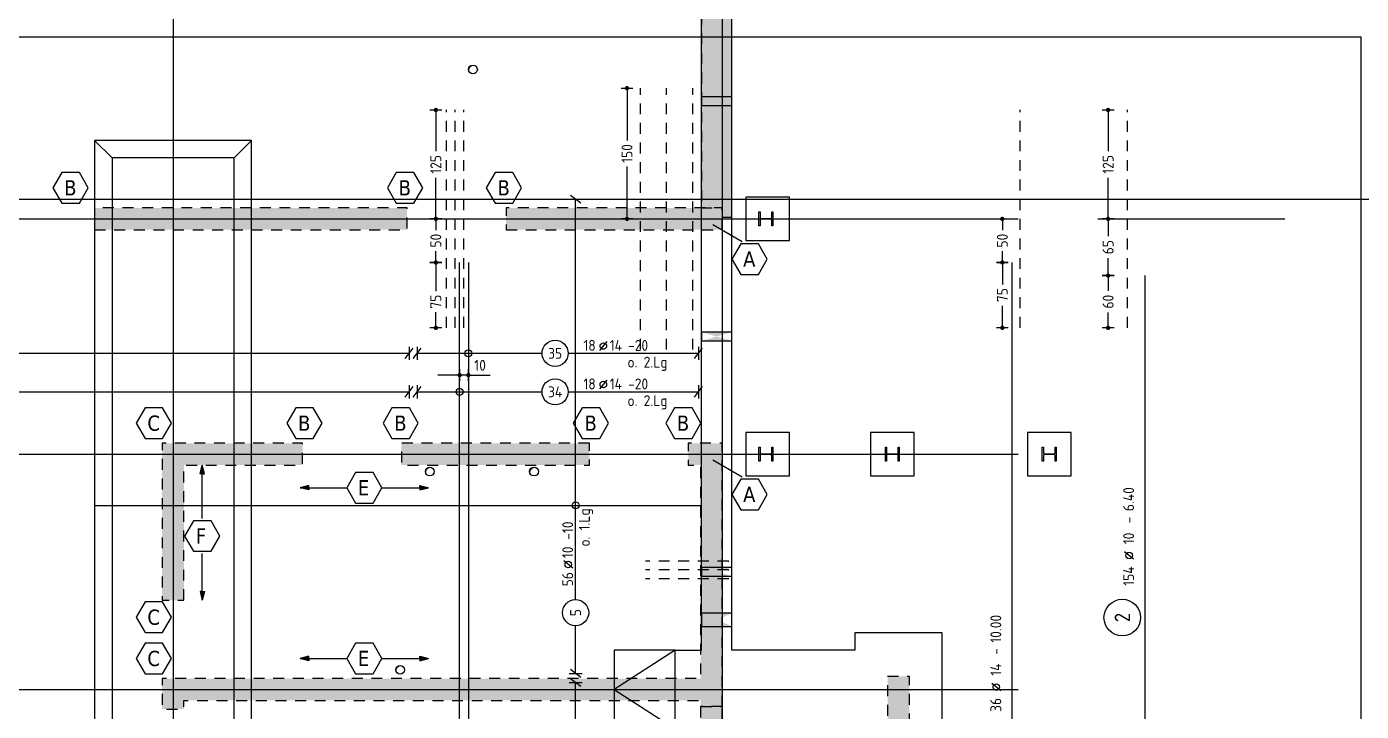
# Model space of a CAD drawing. Extents: x -7 to 291, y 0 to 252.
# Drawn here: x 141.71 to 157.02, y 204.39 to 212.24 of the extents above; entities that cross this region are included whole.
import ezdxf
from ezdxf.enums import TextEntityAlignment as Align

# ---------------------------------------------------------------- set-up
doc = ezdxf.new("R2010")
doc.units = 0
doc.header["$LTSCALE"] = 0.5
doc.header["$MEASUREMENT"] = 0
doc.header["$PDMODE"] = 2
doc.linetypes.add('AUSGEZOGEN', pattern=[1000.01, 1000, 0.01])
doc.linetypes.add('HIDDEN', pattern=[0.375, 0.25, -0.125])
doc.layers.get('0').update_dxf_attribs({"linetype": 'CONTINUOUS'})
doc.layers.get('Defpoints').update_dxf_attribs({"linetype": 'CONTINUOUS'})
for name, color, linetype in [('0_H05', 11, 'CONTINUOUS'), ('0_H10', 13, 'CONTINUOUS'), ('ACHSEN', 7, 'CONTINUOUS'), ('BET-ANS', 7, 'CONTINUOUS'), ('BETON-EG', 7, 'CONTINUOUS'), ('Brüstung', 7, 'CONTINUOUS'), ('DD', 7, 'CONTINUOUS'), ('HILFE', 7, 'CONTINUOUS'), ('MASSE', 7, 'CONTINUOUS'), ('RND', 7, 'CONTINUOUS'), ('SCHATTEN', 253, 'CONTINUOUS'), ('TEXT', 7, 'CONTINUOUS'), ('WD', 7, 'CONTINUOUS')]:
    doc.layers.add(name, color=color, linetype=linetype)
doc.layers.add('ANSICHTSFENSTER', color=7, linetype='CONTINUOUS', plot=False)
doc.styles.add('HELV', font='tahoma.ttf')
doc.styles.add('TXT', font='isocp.shx')
doc.dimstyles.new('DOT_I', dxfattribs={"dimscale": 0.5, "dimtxt": 0.25, "dimasz": 0.25, "dimexe": 0.1, "dimexo": 0.3, "dimgap": 0.1, "dimtad": 1, "dimdec": 3, "dimzin": 3, "dimtxsty": 'TXT', "dimblk": 'DOT', "dimblk1": 'DOT', "dimblk2": 'DOT', "dimsah": 1, "dimcen": 0.1, "dimse1": 1, "dimse2": 1, "dimazin": 0, "dimtfac": 1, "dimtdec": 4, "dimtix": 1, "dimtmove": 2, "dimatfit": 3, "dimldrblk": 'DOT', "dimfxl": 0.7, "dimfxlon": 1, "dimtvp": 1, "dimtolj": 1, "dimtzin": 0, "dimarcsym": 0})

# ---------------------------------------------------------------- blocks, each defined once
blk = doc.blocks.new('DD01')
at = {"color": 0, "linetype": 'ByBlock'}
for centre in [(23.24, -22.585), (22.745, -27.2), (23.94, -27.2), (22.405, -29.475)]:
    blk.add_circle(centre, 0.05, dxfattribs=at)
at = {"layer": 'SCHATTEN', "color": 15, "linetype": 'AUSGEZOGEN'}
for points in [[(23.275, -22.55, 0, 0, 0), (23.275, -22.55, 0, 0.00163, 0), (23.27, -22.546, 0.00163, 0.00324, 0), (23.264, -22.543, 0.00324, 0.00478, 0), (23.258, -22.541, 0.00478, 0.00625, 0), (23.252, -22.54, 0.00625, 0.00761, 0), (23.246, -22.539, 0.00761, 0.00884, 0), (23.24, -22.539, 0.00884, 0.00992, 0), (23.234, -22.54, 0.00992, 0.0108, 0), (23.228, -22.542, 0.0108, 0.0115, 0), (23.223, -22.544, 0.0115, 0.0121, 0), (23.218, -22.547, 0.0121, 0.0124, 0), (23.213, -22.55, 0.0124, 0.0125, 0), (23.209, -22.554, 0.0125, 0.0124, 0), (23.205, -22.558, 0.0124, 0.0121, 0), (23.202, -22.563, 0.0121, 0.0115, 0), (23.199, -22.568, 0.0115, 0.0108, 0), (23.197, -22.573, 0.0108, 0.00992, 0), (23.195, -22.579, 0.00992, 0.00884, 0), (23.194, -22.585, 0.00884, 0.00761, 0), (23.194, -22.591, 0.00761, 0.00625, 0), (23.195, -22.597, 0.00625, 0.00478, 0), (23.196, -22.603, 0.00478, 0.00324, 0), (23.198, -22.609, 0.00324, 0.00163, 0), (23.201, -22.615, 0.00163, 0, 0)], [(22.78, -27.165, 0, 0, 0), (22.78, -27.165, 0, 0.00163, 0), (22.775, -27.161, 0.00163, 0.00324, 0), (22.769, -27.158, 0.00324, 0.00478, 0), (22.763, -27.156, 0.00478, 0.00625, 0), (22.757, -27.155, 0.00625, 0.00761, 0), (22.751, -27.154, 0.00761, 0.00884, 0), (22.745, -27.154, 0.00884, 0.00992, 0), (22.739, -27.155, 0.00992, 0.0108, 0), (22.733, -27.157, 0.0108, 0.0115, 0), (22.728, -27.159, 0.0115, 0.0121, 0), (22.723, -27.162, 0.0121, 0.0124, 0), (22.718, -27.165, 0.0124, 0.0125, 0), (22.714, -27.169, 0.0125, 0.0124, 0), (22.71, -27.173, 0.0124, 0.0121, 0), (22.707, -27.178, 0.0121, 0.0115, 0), (22.704, -27.183, 0.0115, 0.0108, 0), (22.702, -27.188, 0.0108, 0.00992, 0), (22.7, -27.194, 0.00992, 0.00884, 0), (22.699, -27.2, 0.00884, 0.00761, 0), (22.699, -27.206, 0.00761, 0.00625, 0), (22.7, -27.212, 0.00625, 0.00478, 0), (22.701, -27.218, 0.00478, 0.00324, 0), (22.703, -27.224, 0.00324, 0.00163, 0), (22.706, -27.23, 0.00163, 0, 0)], [(23.975, -27.165, 0, 0, 0), (23.975, -27.165, 0, 0.00163, 0), (23.97, -27.161, 0.00163, 0.00324, 0), (23.964, -27.158, 0.00324, 0.00478, 0), (23.958, -27.156, 0.00478, 0.00625, 0), (23.952, -27.155, 0.00625, 0.00761, 0), (23.946, -27.154, 0.00761, 0.00884, 0), (23.94, -27.154, 0.00884, 0.00992, 0), (23.934, -27.155, 0.00992, 0.0108, 0), (23.928, -27.157, 0.0108, 0.0115, 0), (23.923, -27.159, 0.0115, 0.0121, 0), (23.918, -27.162, 0.0121, 0.0124, 0), (23.913, -27.165, 0.0124, 0.0125, 0), (23.909, -27.169, 0.0125, 0.0124, 0), (23.905, -27.173, 0.0124, 0.0121, 0), (23.902, -27.178, 0.0121, 0.0115, 0), (23.899, -27.183, 0.0115, 0.0108, 0), (23.897, -27.188, 0.0108, 0.00992, 0), (23.895, -27.194, 0.00992, 0.00884, 0), (23.894, -27.2, 0.00884, 0.00761, 0), (23.894, -27.206, 0.00761, 0.00625, 0), (23.895, -27.212, 0.00625, 0.00478, 0), (23.896, -27.218, 0.00478, 0.00324, 0), (23.898, -27.224, 0.00324, 0.00163, 0), (23.901, -27.23, 0.00163, 0, 0)], [(22.44, -29.44, 0, 0, 0), (22.44, -29.44, 0, 0.00163, 0), (22.435, -29.436, 0.00163, 0.00324, 0), (22.429, -29.433, 0.00324, 0.00478, 0), (22.423, -29.431, 0.00478, 0.00625, 0), (22.417, -29.43, 0.00625, 0.00761, 0), (22.411, -29.429, 0.00761, 0.00884, 0), (22.405, -29.429, 0.00884, 0.00992, 0), (22.399, -29.43, 0.00992, 0.0108, 0), (22.393, -29.432, 0.0108, 0.0115, 0), (22.388, -29.434, 0.0115, 0.0121, 0), (22.383, -29.437, 0.0121, 0.0124, 0), (22.378, -29.44, 0.0124, 0.0125, 0), (22.374, -29.444, 0.0125, 0.0124, 0), (22.37, -29.448, 0.0124, 0.0121, 0), (22.367, -29.453, 0.0121, 0.0115, 0), (22.364, -29.458, 0.0115, 0.0108, 0), (22.362, -29.463, 0.0108, 0.00992, 0), (22.36, -29.469, 0.00992, 0.00884, 0), (22.359, -29.475, 0.00884, 0.00761, 0), (22.359, -29.481, 0.00761, 0.00625, 0), (22.36, -29.487, 0.00625, 0.00478, 0), (22.361, -29.493, 0.00478, 0.00324, 0), (22.363, -29.499, 0.00324, 0.00163, 0), (22.366, -29.505, 0.00163, 0, 0)]]:
    blk.add_lwpolyline(points, format="xyseb", dxfattribs=at)
blk = doc.blocks.new('WD01')
at = {"color": 0, "linetype": 'ByBlock'}
for points in [[(19.56, -17.6), (19.91, -17.6), (19.91, -17.5), (19.56, -17.5)], [(19.56, -20.3), (19.91, -20.3), (19.91, -20.2), (19.56, -20.2)], [(19.56, -23), (19.91, -23), (19.91, -22.9), (19.56, -22.9)], [(19.56, -23.575), (19.91, -23.575), (19.91, -23.425), (19.56, -23.425)]]:
    blk.add_lwpolyline(points, close=True, dxfattribs=at)
at = {"layer": 'WD', "color": 15, "linetype": 'AUSGEZOGEN'}
for points in [[(19.56, -17.5), (19.91, -17.5), (19.91, -17.6), (19.56, -17.6)], [(19.56, -20.2), (19.91, -20.2), (19.91, -20.3), (19.56, -20.3)], [(19.56, -22.9), (19.91, -22.9), (19.91, -23), (19.56, -23)], [(19.56, -23.425), (19.91, -23.425), (19.91, -23.575), (19.56, -23.575)]]:
    blk.add_solid(points, dxfattribs=at)
blk = doc.blocks.new('Beton EG Brüstung')
at = {"color": 0, "linetype": 'ByBlock'}
for points in [[(13.625, 0), (13.625, -0.24), (13.52, -0.24), (13.52, -0.35), (32.63, -0.35), (32.63, 6.81), (32.28, 6.81), (32.28, 0)], [(6.855, -0.24), (7.905, -0.24), (7.905, 0.01), (6.855, 0.01)]]:
    blk.add_lwpolyline(points, close=True, dxfattribs=at)
blk = doc.blocks.new('Beton EG')
at = {"color": 0, "linetype": 'ByBlock', "flags": 128}
for points in [[(18.96, 16.2), (22.545, 16.2), (22.545, 16.45), (18.96, 16.45)], [(23.68, 16.2), (26.16, 16.2), (26.16, 16.45), (23.68, 16.45)], [(19.985, 11.95), (19.985, 13.5), (21.345, 13.5), (21.345, 13.75), (19.735, 13.75), (19.735, 11.95)], [(26.16, 10.73), (26.16, 13.75), (25.77, 13.75), (25.77, 13.5), (25.91, 13.5), (25.91, 11.05), (19.735, 11.05), (19.735, 10.7), (19.985, 10.7), (19.985, 10.8), (25.91, 10.8), (25.91, 10.73)], [(24.635, 13.75), (22.48, 13.75), (22.48, 13.5), (24.635, 13.5)], [(28.055, 2.675), (28.305, 2.675), (28.305, 11.075), (28.055, 11.075)]]:
    blk.add_lwpolyline(points, close=True, dxfattribs=at)
blk = doc.blocks.new('DOT')
at = {"color": 0, "linetype": 'ByBlock'}
for p, q in [((0, 0), (-1, 0)), ((0, 0.54), (0, -0.54))]:
    blk.add_line(p, q, dxfattribs=at)
at = {"color": 0, "linetype": 'ByBlock', "const_width": 0.2}
blk.add_lwpolyline([(-0.1, 0, 1), (0.1, 0, 1)], format="xyb", close=True, dxfattribs=at)
blk = doc.blocks.new('*D105')
at = {"layer": 'Defpoints', "color": 0, "linetype": 'AUSGEZOGEN', "transparency": 16777216}
for p in [(154.116, 211.287), (154.116, 210.037), (154.116, 210.037)]:
    blk.add_point(p, dxfattribs=at)
at = {"layer": 'MASSE', "color": 0, "linetype": 'AUSGEZOGEN', "lineweight": -2, "transparency": 16777216}
for p, q in [((154.116, 211.162), (154.116, 210.815)), ((154.116, 210.162), (154.116, 210.509))]:
    blk.add_line(p, q, dxfattribs=at)
at = {"layer": 'MASSE', "color": 0, "linetype": 'AUSGEZOGEN', "lineweight": -2, "transparency": 16777216, "xscale": 0.125, "yscale": 0.125, "zscale": 0.125}
for p, rotation in [((154.116, 211.287), 90), ((154.116, 210.037), 270)]:
    blk.add_blockref('DOT', p, dxfattribs=dict(at, rotation=rotation))
at = {"layer": 'MASSE', "color": 0, "linetype": 'AUSGEZOGEN', "transparency": 16777216, "insert": (154.116, 210.662), "char_height": 0.125, "attachment_point": 5, "rotation": 90, "style": 'TXT'}
blk.add_mtext('\\A1;125', dxfattribs=at)
blk = doc.blocks.new('*D106')
at = {"layer": 'Defpoints', "color": 0, "linetype": 'AUSGEZOGEN', "transparency": 16777216}
for p in [(154.116, 210.037), (154.116, 210.037), (154.116, 209.387)]:
    blk.add_point(p, dxfattribs=at)
at = {"layer": 'MASSE', "color": 0, "linetype": 'AUSGEZOGEN', "lineweight": -2, "transparency": 16777216}
for p, q in [((154.116, 209.912), (154.116, 209.837)), ((154.116, 209.512), (154.116, 209.587))]:
    blk.add_line(p, q, dxfattribs=at)
at = {"layer": 'MASSE', "color": 0, "linetype": 'AUSGEZOGEN', "lineweight": -2, "transparency": 16777216, "xscale": 0.125, "yscale": 0.125, "zscale": 0.125}
for p, rotation in [((154.116, 210.037), 90), ((154.116, 209.387), 270)]:
    blk.add_blockref('DOT', p, dxfattribs=dict(at, rotation=rotation))
at = {"layer": 'MASSE', "color": 0, "linetype": 'AUSGEZOGEN', "transparency": 16777216, "insert": (154.116, 209.712), "char_height": 0.125, "attachment_point": 5, "rotation": 90, "style": 'TXT'}
blk.add_mtext('\\A1;65', dxfattribs=at)
blk = doc.blocks.new('*D107')
at = {"layer": 'Defpoints', "color": 0, "linetype": 'AUSGEZOGEN', "transparency": 16777216}
for p in [(154.116, 209.387), (154.116, 209.387), (154.116, 208.787)]:
    blk.add_point(p, dxfattribs=at)
at = {"layer": 'MASSE', "color": 0, "linetype": 'AUSGEZOGEN', "lineweight": -2, "transparency": 16777216}
for p, q in [((154.116, 209.262), (154.116, 209.21)), ((154.116, 208.912), (154.116, 208.964))]:
    blk.add_line(p, q, dxfattribs=at)
at = {"layer": 'MASSE', "color": 0, "linetype": 'AUSGEZOGEN', "lineweight": -2, "transparency": 16777216, "xscale": 0.125, "yscale": 0.125, "zscale": 0.125}
for p, rotation in [((154.116, 209.387), 90), ((154.116, 208.787), 270)]:
    blk.add_blockref('DOT', p, dxfattribs=dict(at, rotation=rotation))
at = {"layer": 'MASSE', "color": 0, "linetype": 'AUSGEZOGEN', "transparency": 16777216, "insert": (154.116, 209.087), "char_height": 0.125, "attachment_point": 5, "rotation": 90, "style": 'TXT'}
blk.add_mtext('\\A1;60', dxfattribs=at)
blk = doc.blocks.new('*D110')
at = {"layer": 'Defpoints', "color": 0, "linetype": 'AUSGEZOGEN', "transparency": 16777216}
for p in [(148.598, 211.537), (148.598, 210.037), (148.598, 210.037)]:
    blk.add_point(p, dxfattribs=at)
at = {"layer": 'MASSE', "color": 0, "linetype": 'AUSGEZOGEN', "lineweight": -2, "transparency": 16777216}
for p, q in [((148.598, 211.412), (148.598, 210.937)), ((148.598, 210.162), (148.598, 210.637))]:
    blk.add_line(p, q, dxfattribs=at)
at = {"layer": 'MASSE', "color": 0, "linetype": 'AUSGEZOGEN', "lineweight": -2, "transparency": 16777216, "xscale": 0.125, "yscale": 0.125, "zscale": 0.125}
for p, rotation in [((148.598, 211.537), 90), ((148.598, 210.037), 270)]:
    blk.add_blockref('DOT', p, dxfattribs=dict(at, rotation=rotation))
at = {"layer": 'MASSE', "color": 0, "linetype": 'AUSGEZOGEN', "transparency": 16777216, "insert": (148.598, 210.787), "char_height": 0.125, "attachment_point": 5, "rotation": 90, "style": 'TXT'}
blk.add_mtext('\\A1;150', dxfattribs=at)
blk = doc.blocks.new('lei_gre')
at = {"layer": 'RND', "color": 7, "linetype": 'Continuous'}
for p, q in [((-0.09, -0.12), (0.09, 0.12)), ((0, 0.15), (0, -0.15))]:
    blk.add_line(p, q, dxfattribs=at)
blk = doc.blocks.new('*D129')
at = {"layer": 'Defpoints', "color": 0, "linetype": 'AUSGEZOGEN', "transparency": 16777216}
for p in [(146.405, 210.037), (146.405, 209.537), (146.405, 209.537)]:
    blk.add_point(p, dxfattribs=at)
at = {"layer": 'MASSE', "color": 0, "linetype": 'AUSGEZOGEN', "lineweight": -2, "transparency": 16777216}
for p, q in [((146.405, 209.912), (146.405, 209.906)), ((146.405, 209.662), (146.405, 209.668))]:
    blk.add_line(p, q, dxfattribs=at)
at = {"layer": 'MASSE', "color": 0, "linetype": 'AUSGEZOGEN', "lineweight": -2, "transparency": 16777216, "xscale": 0.125, "yscale": 0.125, "zscale": 0.125}
for p, rotation in [((146.405, 210.037), 90), ((146.405, 209.537), 270)]:
    blk.add_blockref('DOT', p, dxfattribs=dict(at, rotation=rotation))
at = {"layer": 'MASSE', "color": 0, "linetype": 'AUSGEZOGEN', "transparency": 16777216, "insert": (146.405, 209.787), "char_height": 0.125, "attachment_point": 5, "rotation": 90, "style": 'TXT'}
blk.add_mtext('\\A1;50', dxfattribs=at)
blk = doc.blocks.new('*D130')
at = {"layer": 'Defpoints', "color": 0, "linetype": 'AUSGEZOGEN', "transparency": 16777216}
for p in [(146.405, 209.537), (146.405, 209.537), (146.405, 208.787)]:
    blk.add_point(p, dxfattribs=at)
at = {"layer": 'MASSE', "color": 0, "linetype": 'AUSGEZOGEN', "lineweight": -2, "transparency": 16777216}
for p, q in [((146.405, 209.412), (146.405, 209.208)), ((146.405, 208.912), (146.405, 208.966))]:
    blk.add_line(p, q, dxfattribs=at)
at = {"layer": 'MASSE', "color": 0, "linetype": 'AUSGEZOGEN', "lineweight": -2, "transparency": 16777216, "xscale": 0.125, "yscale": 0.125, "zscale": 0.125}
for p, rotation in [((146.405, 209.537), 90), ((146.405, 208.787), 270)]:
    blk.add_blockref('DOT', p, dxfattribs=dict(at, rotation=rotation))
at = {"layer": 'MASSE', "color": 0, "linetype": 'AUSGEZOGEN', "transparency": 16777216, "insert": (146.405, 209.087), "char_height": 0.125, "attachment_point": 5, "rotation": 90, "style": 'TXT'}
blk.add_mtext('\\A1;75', dxfattribs=at)
blk = doc.blocks.new('*D131')
at = {"layer": 'Defpoints', "color": 0, "linetype": 'AUSGEZOGEN', "transparency": 16777216}
for p in [(146.678, 208.245), (146.678, 208.245), (146.778, 208.245)]:
    blk.add_point(p, dxfattribs=at)
at = {"layer": 'MASSE', "color": 0, "linetype": 'AUSGEZOGEN', "lineweight": -2, "transparency": 16777216}
for p, q in [((146.553, 208.245), (146.428, 208.245)), ((146.778, 208.245), (146.678, 208.245)), ((146.903, 208.245), (147.028, 208.245))]:
    blk.add_line(p, q, dxfattribs=at)
at = {"layer": 'MASSE', "color": 0, "linetype": 'AUSGEZOGEN', "lineweight": -2, "transparency": 16777216, "xscale": 0.125, "yscale": 0.125, "zscale": 0.125}
blk.add_blockref('DOT', (146.678, 208.245), dxfattribs=at)
at = {"layer": 'MASSE', "color": 0, "linetype": 'AUSGEZOGEN', "lineweight": -2, "transparency": 16777216, "xscale": 0.125, "yscale": 0.125, "zscale": 0.125, "rotation": 180}
blk.add_blockref('DOT', (146.778, 208.245), dxfattribs=at)
at = {"layer": 'MASSE', "color": 0, "linetype": 'AUSGEZOGEN', "transparency": 16777216, "insert": (146.913, 208.357), "char_height": 0.125, "attachment_point": 5, "style": 'TXT'}
blk.add_mtext('\\A1;10', dxfattribs=at)
blk = doc.blocks.new('*D132')
at = {"layer": 'Defpoints', "color": 0, "linetype": 'AUSGEZOGEN', "transparency": 16777216}
for p in [(146.405, 211.287), (146.405, 210.037), (146.405, 210.037)]:
    blk.add_point(p, dxfattribs=at)
at = {"layer": 'MASSE', "color": 0, "linetype": 'AUSGEZOGEN', "lineweight": -2, "transparency": 16777216}
for p, q in [((146.405, 211.162), (146.405, 210.815)), ((146.405, 210.162), (146.405, 210.509))]:
    blk.add_line(p, q, dxfattribs=at)
at = {"layer": 'MASSE', "color": 0, "linetype": 'AUSGEZOGEN', "lineweight": -2, "transparency": 16777216, "xscale": 0.125, "yscale": 0.125, "zscale": 0.125}
for p, rotation in [((146.405, 211.287), 90), ((146.405, 210.037), 270)]:
    blk.add_blockref('DOT', p, dxfattribs=dict(at, rotation=rotation))
at = {"layer": 'MASSE', "color": 0, "linetype": 'AUSGEZOGEN', "transparency": 16777216, "insert": (146.405, 210.662), "char_height": 0.125, "attachment_point": 5, "rotation": 90, "style": 'TXT'}
blk.add_mtext('\\A1;125', dxfattribs=at)
blk = doc.blocks.new('RND_AUSZ')
at = {"layer": 'RND', "color": 7, "linetype": 'Continuous'}
blk.add_line((1.341, 0.262), (1.509, 0.466), dxfattribs=at)
at = {"layer": 'RND', "color": 1, "linetype": 'Continuous'}
blk.add_circle((0, 0.52), 0.42, dxfattribs=at)
at = {"layer": 'RND', "color": 7, "linetype": 'Continuous'}
blk.add_circle((1.425, 0.364), 0.075, dxfattribs=at)
at = {"layer": 'RND', "color": 7, "linetype": 'Continuous', "style": 'TXT'}
blk.add_text('-', height=0.25, dxfattribs=at).set_placement((2.163, 0.25))
at = {"layer": 'RND', "color": 1, "linetype": 'Continuous', "style": 'TXT'}
blk.add_attdef('POS', text='', height=0.35, dxfattribs=at).set_placement((0, 0.52), align=Align.MIDDLE)
at = {"layer": 'RND', "color": 7, "linetype": 'Continuous', "style": 'TXT'}
for tag, p in [('WIEOFT', (-0.536, 0.25)), ('STK', (1.174, 0.25))]:
    blk.add_attdef(tag, text='', height=0.25, dxfattribs=at).set_placement(p, align=Align.RIGHT)
for tag, p in [('DS', (1.683, 0.25)), ('LANG', (2.441, 0.25)), ('TEXT', (3.669, 0.25))]:
    blk.add_attdef(tag, p, '', height=0.25, dxfattribs=at)
blk = doc.blocks.new('Achsen Gründung')
at = {"color": 0, "linetype": 'ByBlock', "lineweight": -2}
for p, q in [((19.8, 4.445), (19.8, -67.066)), ((26.1, 4.445), (26.1, -67.066)), ((-5.4, -24.3), (29.493, -24.3)), ((-5.4, -27), (29.493, -27)), ((-5.4, -29.7), (29.493, -29.7))]:
    blk.add_line(p, q, dxfattribs=at)
blk = doc.blocks.new('Pfeillinie')
at = {"layer": 'TEXT', "linetype": 'Continuous'}
blk.add_hatch(color=7, dxfattribs=at).paths.add_polyline_path([(0, 0), (-0.8, 0.2), (-0.8, 0), (-0.8, -0.2)])
at = {"layer": 'TEXT', "color": 7, "linetype": 'Continuous'}
for p, q in [((-0.8, 0), (-0.8, 0.2)), ((-0.8, 0.2), (0, 0)), ((-0.8, 0), (-0.8, -0.2)), ((-0.8, -0.2), (0, 0))]:
    blk.add_line(p, q, dxfattribs=at)
blk = doc.blocks.new('RND_LEI')
at = {"layer": 'RND', "color": 7, "linetype": 'Continuous'}
blk.add_line((1.022, 0.066), (1.19, 0.27), dxfattribs=at)
for centre, radius in [((0, 0), 0.3), ((1.106, 0.168), 0.075)]:
    blk.add_circle(centre, radius, dxfattribs=at)
at = {"layer": 'RND', "color": 7, "linetype": 'Continuous', "style": 'TXT'}
blk.add_attdef('ANZ', text='', height=0.25, dxfattribs=at).set_placement((0.931, 0.057), align=Align.RIGHT)
for tag, p in [('DUM', (1.253, 0.057)), ('ABSTD', (1.674, 0.057)), ('POSTXT', (0.374, -0.327))]:
    blk.add_attdef(tag, p, '', height=0.25, dxfattribs=at)
blk.add_attdef('POSL', text='', height=0.25, dxfattribs=at).set_placement((0, 0), align=Align.MIDDLE)
blk = doc.blocks.new('*D208')
at = {"layer": 'Defpoints', "color": 0, "linetype": 'AUSGEZOGEN', "transparency": 16777216}
for p in [(152.903, 210.037), (152.903, 209.537), (152.903, 209.537)]:
    blk.add_point(p, dxfattribs=at)
at = {"layer": 'MASSE', "color": 0, "linetype": 'AUSGEZOGEN', "lineweight": -2, "transparency": 16777216}
for p, q in [((152.903, 209.912), (152.903, 209.906)), ((152.903, 209.662), (152.903, 209.668))]:
    blk.add_line(p, q, dxfattribs=at)
at = {"layer": 'MASSE', "color": 0, "linetype": 'AUSGEZOGEN', "lineweight": -2, "transparency": 16777216, "xscale": 0.125, "yscale": 0.125, "zscale": 0.125}
for p, rotation in [((152.903, 210.037), 90), ((152.903, 209.537), 270)]:
    blk.add_blockref('DOT', p, dxfattribs=dict(at, rotation=rotation))
at = {"layer": 'MASSE', "color": 0, "linetype": 'AUSGEZOGEN', "transparency": 16777216, "insert": (152.903, 209.787), "char_height": 0.125, "attachment_point": 5, "rotation": 90, "style": 'TXT'}
blk.add_mtext('\\A1;50', dxfattribs=at)
blk = doc.blocks.new('*D209')
at = {"layer": 'Defpoints', "color": 0, "linetype": 'AUSGEZOGEN', "transparency": 16777216}
for p in [(152.903, 209.537), (152.903, 209.537), (152.903, 208.787)]:
    blk.add_point(p, dxfattribs=at)
at = {"layer": 'MASSE', "color": 0, "linetype": 'AUSGEZOGEN', "lineweight": -2, "transparency": 16777216}
for p, q in [((152.903, 209.412), (152.903, 209.283)), ((152.903, 208.912), (152.903, 209.041))]:
    blk.add_line(p, q, dxfattribs=at)
at = {"layer": 'MASSE', "color": 0, "linetype": 'AUSGEZOGEN', "lineweight": -2, "transparency": 16777216, "xscale": 0.125, "yscale": 0.125, "zscale": 0.125}
for p, rotation in [((152.903, 209.537), 90), ((152.903, 208.787), 270)]:
    blk.add_blockref('DOT', p, dxfattribs=dict(at, rotation=rotation))
at = {"layer": 'MASSE', "color": 0, "linetype": 'AUSGEZOGEN', "transparency": 16777216, "insert": (152.903, 209.162), "char_height": 0.125, "attachment_point": 5, "rotation": 90, "style": 'TXT'}
blk.add_mtext('\\A1;75', dxfattribs=at)

msp = doc.modelspace()

# ---------------------------------------------------------------- hatches: boundary and pattern name
at = {"layer": '0_H05', "linetype": 'ByBlock'}
h = msp.add_hatch(color=256, dxfattribs=at)
h.paths.add_polyline_path([(149.691, 199.882), (149.691, 200.932), (149.441, 200.932), (149.441, 199.882)])
h.paths.add_polyline_path([(149.691, 203.392), (149.691, 204.442), (149.441, 204.442), (149.441, 203.392)])
h.paths.add_polyline_path([(149.451, 210.162), (149.691, 210.162), (149.691, 210.057), (149.801, 210.057), (149.801, 229.167), (142.641, 229.167), (142.641, 228.817), (149.451, 228.817)])
h.paths.add_polyline_path([(149.451, 193.712), (149.691, 193.712), (149.691, 193.817), (149.801, 193.817), (149.801, 172.007), (132.361, 172.007), (132.361, 177.717), (132.711, 177.717), (132.711, 172.357), (149.451, 172.357)])
h.paths.add_polyline_path([(132.146, 196.662), (132.591, 196.662), (132.591, 204.512), (132.146, 204.512)])
h.paths.add_polyline_path([(144.816, 194.147), (144.816, 195.247), (144.566, 195.247), (144.566, 194.147)])
h.paths.add_polyline_path([(132.716, 191.057), (132.716, 193.712), (132.366, 193.712), (132.366, 191.057)], flags=17)
h.paths.add_polyline_path([(140.566, 204.762), (138.891, 204.762), (138.891, 204.512), (140.566, 204.512)])
h.paths.add_polyline_path([(140.566, 196.662), (138.116, 196.662), (138.116, 196.412), (140.566, 196.412)])
at = {"layer": '0_H10', "linetype": 'AUSGEZOGEN'}
h = msp.add_hatch(color=256, dxfattribs=at)
h.paths.add_polyline_path([(136.261, 202.062), (137.311, 202.062), (137.311, 201.812), (136.261, 201.812)])
h.paths.add_polyline_path([(136.261, 199.362), (137.311, 199.362), (137.311, 199.112), (136.261, 199.112)])
h.paths.add_polyline_path([(140.566, 201.812), (140.816, 201.812), (140.816, 204.762), (140.566, 204.762)])
h.paths.add_polyline_path([(132.466, 204.512), (138.891, 204.512), (138.891, 204.762), (132.466, 204.762)])
h.paths.add_polyline_path([(140.566, 196.412), (140.816, 196.412), (140.816, 199.362), (140.566, 199.362)])
h.paths.add_polyline_path([(123.531, 196.237), (123.831, 196.237), (123.831, 201.087), (123.531, 201.087)])
h.paths.add_polyline_path([(119.931, 203.377), (123.831, 203.377), (123.831, 207.462), (123.531, 207.462), (123.531, 207.182), (122.621, 207.182), (122.621, 206.932), (123.531, 206.932), (123.531, 203.627), (119.931, 203.627)])
h.paths.add_polyline_path([(129.766, 193.712), (130.016, 193.712), (130.016, 193.962), (129.766, 193.962)])
h.paths.add_polyline_path([(123.531, 193.687), (123.831, 193.687), (123.831, 194.437), (123.531, 194.437)])
h.paths.add_polyline_path([(148.166, 207.462), (146.011, 207.462), (146.011, 207.212), (148.166, 207.212)], flags=17)
h.paths.add_polyline_path([(143.516, 205.662), (143.516, 207.212), (144.876, 207.212), (144.876, 207.462), (143.266, 207.462), (143.266, 205.662)], flags=17)
h.paths.add_polyline_path([(149.441, 199.882), (149.441, 193.962), (146.866, 193.962), (146.866, 195.912), (144.566, 195.912), (144.566, 195.247), (144.816, 195.247), (144.816, 195.662), (146.616, 195.662), (146.616, 193.962), (144.816, 193.962), (144.816, 194.147), (144.566, 194.147), (144.566, 193.962), (143.516, 193.962), (143.516, 194.147), (143.266, 194.147), (143.266, 193.962), (142.491, 193.962), (142.491, 193.712), (149.691, 193.712), (149.691, 199.882)])
h.paths.add_polyline_path([(149.691, 200.932), (149.691, 203.392), (149.441, 203.392), (149.441, 200.932)])
h.paths.add_polyline_path([(149.691, 204.442), (149.691, 207.462), (149.301, 207.462), (149.301, 207.212), (149.441, 207.212), (149.441, 204.762), (143.266, 204.762), (143.266, 204.412), (143.516, 204.412), (143.516, 204.512), (149.441, 204.512), (149.441, 204.442)])
h.paths.add_polyline_path([(151.586, 196.387), (151.836, 196.387), (151.836, 204.787), (151.586, 204.787)])
h.paths.add_polyline_path([(143.516, 200.882), (143.266, 200.882), (143.266, 203.402), (143.516, 203.402)])
h.paths.add_polyline_path([(129.766, 207.212), (130.016, 207.212), (130.016, 207.462), (129.766, 207.462)])
h.paths.add_polyline_path([(143.516, 197.497), (143.266, 197.497), (143.266, 199.872), (143.516, 199.872)], flags=17)
h.paths.add_polyline_path([(129.766, 196.412), (130.016, 196.412), (130.016, 196.662), (129.766, 196.662)])
h.paths.add_polyline_path([(125.266, 196.412), (125.516, 196.412), (125.516, 196.662), (125.266, 196.662)])
h.paths.add_polyline_path([(125.266, 204.512), (125.516, 204.512), (125.516, 204.762), (125.266, 204.762)])
h.paths.add_polyline_path([(129.766, 204.512), (130.016, 204.512), (130.016, 204.762), (129.766, 204.762)])
h.paths.add_polyline_path([(132.466, 196.412), (138.116, 196.412), (138.116, 196.662), (132.466, 196.662)])
h.paths.add_polyline_path([(125.266, 207.212), (125.516, 207.212), (125.516, 207.462), (125.266, 207.462)])
h.paths.add_polyline_path([(123.531, 209.912), (123.831, 209.912), (123.831, 210.162), (123.531, 210.162)])
h.paths.add_polyline_path([(129.766, 209.912), (130.016, 209.912), (130.016, 210.162), (129.766, 210.162)])
h.paths.add_polyline_path([(132.466, 209.912), (132.716, 209.912), (132.716, 210.162), (132.466, 210.162)])
h.paths.add_polyline_path([(140.566, 209.912), (140.816, 209.912), (140.816, 210.162), (140.566, 210.162)])
h.paths.add_polyline_path([(142.491, 209.912), (146.076, 209.912), (146.076, 210.162), (142.491, 210.162)])
h.paths.add_polyline_path([(147.211, 209.912), (149.691, 209.912), (149.691, 210.162), (147.211, 210.162)])
h.paths.add_polyline_path([(132.466, 193.712), (132.716, 193.712), (132.716, 193.962), (132.466, 193.962)])
h.paths.add_polyline_path([(140.566, 193.712), (140.816, 193.712), (140.816, 193.962), (140.566, 193.962)])
h.paths.add_polyline_path([(135.166, 193.712), (135.416, 193.712), (135.416, 193.962), (135.166, 193.962)])
h.paths.add_polyline_path([(137.866, 193.712), (138.116, 193.712), (138.116, 193.962), (137.866, 193.962)])
h.paths.add_polyline_path([(135.166, 209.912), (135.416, 209.912), (135.416, 210.162), (135.166, 210.162)])
h.paths.add_polyline_path([(137.866, 209.912), (138.116, 209.912), (138.116, 210.162), (137.866, 210.162)])
h.paths.add_polyline_path([(140.566, 207.212), (140.816, 207.212), (140.816, 207.462), (140.566, 207.462)])
h.paths.add_polyline_path([(132.466, 207.212), (132.716, 207.212), (132.716, 207.462), (132.466, 207.462)])
h.paths.add_polyline_path([(119.931, 206.932), (120.766, 206.932), (120.766, 207.182), (119.931, 207.182)], flags=17)
h.paths.add_polyline_path([(119.761, 209.912), (120.001, 209.912), (120.001, 210.162), (119.761, 210.162)])
h.paths.add_polyline_path([(119.761, 207.252), (120.001, 207.252), (120.001, 207.542), (119.761, 207.542)])

# ---------------------------------------------------------------- linework, layer by layer
at = {"color": 0, "linetype": 'ByBlock'}
for points in [[(150.111, 209.957), (150.111, 210.117), (150.124, 210.117), (150.124, 210.056, 0.4142136), (150.139, 210.041), (150.243, 210.041, 0.4142136), (150.258, 210.056), (150.258, 210.117), (150.271, 210.117), (150.271, 209.957), (150.258, 209.957), (150.258, 210.018, 0.4142136), (150.243, 210.033), (150.139, 210.033, 0.4142136), (150.124, 210.018), (150.124, 209.957)], [(150.111, 207.257), (150.111, 207.417), (150.124, 207.417), (150.124, 207.356, 0.4142136), (150.139, 207.341), (150.243, 207.341, 0.4142136), (150.258, 207.356), (150.258, 207.417), (150.271, 207.417), (150.271, 207.257), (150.258, 207.257), (150.258, 207.318, 0.4142136), (150.243, 207.333), (150.139, 207.333, 0.4142136), (150.124, 207.318), (150.124, 207.257)], [(151.561, 207.257), (151.561, 207.417), (151.574, 207.417), (151.574, 207.356, 0.4142136), (151.589, 207.341), (151.693, 207.341, 0.4142136), (151.708, 207.356), (151.708, 207.417), (151.721, 207.417), (151.721, 207.257), (151.708, 207.257), (151.708, 207.318, 0.4142136), (151.693, 207.333), (151.589, 207.333, 0.4142136), (151.574, 207.318), (151.574, 207.257)], [(153.361, 207.257), (153.361, 207.417), (153.374, 207.417), (153.374, 207.356, 0.4142136), (153.389, 207.341), (153.493, 207.341, 0.4142136), (153.508, 207.356), (153.508, 207.417), (153.521, 207.417), (153.521, 207.257), (153.508, 207.257), (153.508, 207.318, 0.4142136), (153.493, 207.333), (153.389, 207.333, 0.4142136), (153.374, 207.318), (153.374, 207.257)]]:
    msp.add_lwpolyline(points, format="xyb", close=True, dxfattribs=at)
at = {"layer": 'ACHSEN', "color": 140, "linetype": 'AUSGEZOGEN'}
msp.add_line((153.9994, 210.037), (156.1441, 210.037), dxfattribs=at)
at = {"layer": 'ANSICHTSFENSTER', "color": 2, "linetype": 'AUSGEZOGEN'}
msp.add_lwpolyline([(110.622, 190.75), (157.0199, 190.75), (157.0199, 212.1221), (110.622, 212.1221)], close=True, dxfattribs=at)
at = {"layer": 'BET-ANS'}
for p, q in [((142.491, 210.937), (142.691, 210.737)), ((144.291, 210.937), (144.091, 210.737)), ((149.151, 205.087), (148.451, 204.637)), ((148.451, 204.637), (149.151, 204.187))]:
    msp.add_line(p, q, dxfattribs=at)
at = {"layer": 'BET-ANS', "color": 7, "linetype": 'AUSGEZOGEN'}
for points in [[(123.531, 193.612), (132.366, 193.612), (132.366, 190.402), (139.956, 190.402), (139.956, 183.772), (132.361, 183.772), (132.361, 172.007), (149.801, 172.007), (149.801, 196.087), (151.211, 196.087), (151.211, 195.887), (152.211, 195.887), (152.211, 205.287), (151.211, 205.287), (151.211, 205.087), (149.801, 205.087), (149.801, 229.167)], [(149.451, 172.357), (149.451, 196.087), (149.151, 196.087), (149.151, 196.987), (149.451, 196.987), (149.451, 198.787), (149.151, 198.787), (149.151, 199.687), (149.451, 199.687), (149.451, 201.487), (149.151, 201.487), (149.151, 202.387), (149.451, 202.387), (149.451, 204.187), (149.151, 204.187), (149.151, 205.087), (149.451, 205.087), (149.451, 228.817)]]:
    msp.add_lwpolyline(points, dxfattribs=at)
at = {"layer": 'BET-ANS'}
for points in [[(142.491, 192.187), (144.291, 192.187), (144.291, 193.512), (144.566, 193.512), (144.566, 196.112), (144.291, 196.112), (144.291, 210.937), (142.491, 210.937)], [(142.691, 192.387), (144.091, 192.387), (144.091, 193.712), (144.566, 193.712), (144.566, 195.912), (144.091, 195.912), (144.091, 210.737), (142.691, 210.737)], [(150.461, 209.787), (150.461, 210.287), (149.961, 210.287), (149.961, 209.787)], [(150.461, 207.087), (150.461, 207.587), (149.961, 207.587), (149.961, 207.087)], [(151.891, 207.087), (151.891, 207.587), (151.391, 207.587), (151.391, 207.087)], [(153.691, 207.087), (153.691, 207.587), (153.191, 207.587), (153.191, 207.087)], [(148.451, 204.187), (149.151, 204.187), (149.151, 205.087), (148.451, 205.087)]]:
    msp.add_lwpolyline(points, close=True, dxfattribs=at)
at = {"layer": 'HILFE', "color": 254, "linetype": 'AUSGEZOGEN', "true_color": 0xd7ebd2}
msp.add_xline((25.8724, 210.262), (1, 0), dxfattribs=at)
at = {"layer": 'RND', "color": 7, "linetype": 'AUSGEZOGEN'}
for p, q in [((148.0082, 205.6688), (148.0082, 210.262)), ((135.1739, 208.4943), (146.0985, 208.4943)), ((146.19, 208.4943), (147.6232, 208.4943)), ((147.9232, 208.4943), (149.4167, 208.4943)), ((135.1739, 208.0523), (146.0985, 208.0523)), ((146.19, 208.0523), (147.6232, 208.0523)), ((147.9232, 208.0523), (149.4167, 208.0523)), ((148.0082, 204.82), (148.0082, 205.3688)), ((148.0082, 199.1789), (148.0082, 204.7165))]:
    msp.add_line(p, q, dxfattribs=at)
at = {"layer": 'RND', "color": 3, "linetype": 'HIDDEN'}
for points in [[(148.751, 208.537), (148.751, 211.537)], [(149.051, 208.537), (149.051, 211.537)], [(149.351, 208.537), (149.351, 211.537)], [(146.526, 208.787), (146.526, 211.287)], [(146.626, 208.787), (146.626, 211.287)], [(146.726, 208.787), (146.726, 211.287)], [(153.1084, 208.787), (153.1084, 211.287)], [(154.3386, 208.787), (154.3386, 211.287)], [(149.761, 206.1085), (148.811, 206.1085)], [(149.761, 206.0085), (148.811, 206.0085)], [(149.761, 205.9085), (148.811, 205.9085)]]:
    msp.add_lwpolyline(points, dxfattribs=at)
at = {"layer": 'RND', "color": 1, "linetype": 'AUSGEZOGEN'}
for points in [[(146.678, 199.537), (146.678, 209.537)], [(146.778, 209.537), (146.778, 203.437)], [(153.0156, 199.537), (153.0156, 209.537)], [(154.5386, 209.387), (154.5386, 202.987)], [(142.491, 206.7493), (149.441, 206.7491)]]:
    msp.add_lwpolyline(points, dxfattribs=at)
at = {"layer": 'RND', "color": 102, "linetype": 'AUSGEZOGEN'}
for points in [[(143.7254, 206.6003), (143.7254, 207.212)], [(144.8493, 206.9514), (145.3833, 206.9514)], [(145.7875, 206.9514), (146.3215, 206.9514)], [(143.7254, 205.662), (143.7254, 206.196)], [(144.8493, 204.9929), (145.3833, 204.9929)], [(145.7875, 204.9929), (146.3215, 204.9929)]]:
    msp.add_lwpolyline(points, dxfattribs=at)
at = {"layer": 'RND', "color": 3, "linetype": 'HIDDEN', "const_width": 0.008}
for points in [[(149.761, 206.1125, -1), (149.761, 206.1045, -1)], [(149.761, 206.0125, -1), (149.761, 206.0045, -1)], [(149.761, 205.9125, -1), (149.761, 205.9045, -1)]]:
    msp.add_lwpolyline(points, format="xyb", close=True, dxfattribs=at)
at = {"layer": 'RND', "color": 7, "linetype": 'AUSGEZOGEN'}
for centre in [(146.778, 208.4943), (146.678, 208.0523), (148.0082, 206.7493)]:
    msp.add_circle(centre, 0.04, dxfattribs=at)
at = {"layer": 'TEXT', "color": 1, "linetype": 'AUSGEZOGEN'}
for p, q in [((149.5836, 209.972), (149.9184, 209.7787)), ((149.5836, 207.272), (149.9184, 207.0787))]:
    msp.add_line(p, q, dxfattribs=at)
for points in [[(142.4176, 210.3929), (142.3166, 210.568), (142.1145, 210.568), (142.0134, 210.3929), (142.1145, 210.2179), (142.3166, 210.2179)], [(146.2541, 210.3929), (146.153, 210.568), (145.9509, 210.568), (145.8499, 210.3929), (145.9509, 210.2179), (146.153, 210.2179)], [(147.3882, 210.3929), (147.2871, 210.568), (147.085, 210.568), (146.984, 210.3929), (147.085, 210.2179), (147.2871, 210.2179)], [(150.2052, 209.5754), (150.1042, 209.7504), (149.9021, 209.7504), (149.801, 209.5754), (149.9021, 209.4003), (150.1042, 209.4003)], [(143.3723, 207.6929), (143.2713, 207.868), (143.0692, 207.868), (142.9681, 207.6929), (143.0692, 207.5179), (143.2713, 207.5179)], [(145.1006, 207.6929), (144.9995, 207.868), (144.7974, 207.868), (144.6964, 207.6929), (144.7974, 207.5179), (144.9995, 207.5179)], [(146.2034, 207.6929), (146.1024, 207.868), (145.9003, 207.868), (145.7992, 207.6929), (145.9003, 207.5179), (146.1024, 207.5179)], [(148.3859, 207.6929), (148.2849, 207.868), (148.0828, 207.868), (147.9817, 207.6929), (148.0828, 207.5179), (148.2849, 207.5179)], [(149.4455, 207.6929), (149.3444, 207.868), (149.1423, 207.868), (149.0413, 207.6929), (149.1423, 207.5179), (149.3444, 207.5179)], [(145.7875, 206.9514), (145.6864, 207.1265), (145.4843, 207.1265), (145.3833, 206.9514), (145.4843, 206.7764), (145.6864, 206.7764)], [(150.2052, 206.8754), (150.1042, 207.0504), (149.9021, 207.0504), (149.801, 206.8754), (149.9021, 206.7003), (150.1042, 206.7003)], [(143.9275, 206.3981), (143.8265, 206.5732), (143.6244, 206.5732), (143.5233, 206.3981), (143.6244, 206.2231), (143.8265, 206.2231)], [(143.3723, 205.4663), (143.2713, 205.6413), (143.0692, 205.6413), (142.9681, 205.4663), (143.0692, 205.2912), (143.2713, 205.2912)], [(143.3723, 204.9929), (143.2713, 205.168), (143.0692, 205.168), (142.9681, 204.9929), (143.0692, 204.8179), (143.2713, 204.8179)], [(145.7875, 204.9929), (145.6864, 205.168), (145.4843, 205.168), (145.3833, 204.9929), (145.4843, 204.8179), (145.6864, 204.8179)]]:
    msp.add_lwpolyline(points, close=True, dxfattribs=at)

# ---------------------------------------------------------------- block references
at = {"layer": 'ACHSEN', "color": 140, "linetype": 'AUSGEZOGEN'}
msp.add_blockref('Achsen Gründung', (123.591, 234.337), dxfattribs=at)
at = {"layer": 'BETON-EG', "color": 7, "linetype": 'HIDDEN'}
msp.add_blockref('Beton EG', (123.531, 193.712), dxfattribs=at)
at = {"layer": 'Brüstung', "color": 9, "linetype": 'HIDDEN', "rotation": 89.99999999999999}
msp.add_blockref('Beton EG Brüstung', (149.451, 196.5369), dxfattribs=at)
at = {"layer": 'DD', "color": 7, "linetype": 'Continuous'}
msp.add_blockref('DD01', (123.591, 234.337), dxfattribs=at)
at = {"layer": 'RND', "color": 7, "linetype": 'AUSGEZOGEN', "xscale": 0.5, "yscale": 0.5, "zscale": 0.5, "rotation": 90}
for p in [(148.0082, 210.262), (148.0082, 204.82), (148.0082, 204.7165)]:
    msp.add_blockref('lei_gre', p, dxfattribs=at)
at = {"layer": 'RND', "color": 7, "linetype": 'AUSGEZOGEN', "xscale": 0.5, "yscale": 0.5, "zscale": 0.5}
for p, values in [((147.7732, 208.4943), {'POSL': '35', 'DUM': '14', 'ANZ': '18', 'ABSTD': '-20', 'POSTXT': '         o. 2.Lg'}), ((147.7732, 208.0523), {'POSL': '34', 'DUM': '14', 'ANZ': '18', 'ABSTD': '-20', 'POSTXT': '         o. 2.Lg'})]:
    msp.add_blockref('RND_LEI', p, dxfattribs=at).add_auto_attribs(values)
for p in [(146.0985, 208.4943), (146.19, 208.4943), (149.4167, 208.4943), (146.0985, 208.0523), (146.19, 208.0523), (149.4167, 208.0523)]:
    msp.add_blockref('lei_gre', p, dxfattribs=at)
at = {"layer": 'RND', "color": 102, "linetype": 'AUSGEZOGEN', "yscale": 0.125, "zscale": 0.125}
for p, xscale, rotation in [((143.7254, 207.212), -0.125, 270), ((144.8493, 206.9514), 0.125, 180), ((146.3215, 206.9514), -0.125, 180), ((143.7254, 205.662), 0.125, 270), ((144.8493, 204.9929), 0.125, 180), ((146.3215, 204.9929), -0.125, 180)]:
    msp.add_blockref('Pfeillinie', p, dxfattribs=dict(at, xscale=xscale, rotation=rotation))
at = {"layer": 'RND', "color": 7, "linetype": 'AUSGEZOGEN', "xscale": 0.5, "yscale": 0.5, "zscale": 0.5, "rotation": 90}
for name, p, values in [('RND_AUSZ', (154.5386, 205.4626), {'POS': '2', 'STK': '154', 'DS': '10', 'LANG': '6.40'}), ('RND_LEI', (148.0082, 205.5188), {'POSL': '5', 'DUM': '10', 'ANZ': '56', 'ABSTD': '-10', 'POSTXT': '        o. 1.Lg'})]:
    msp.add_blockref(name, p, dxfattribs=at).add_auto_attribs(values)
at = {"layer": 'RND', "color": 40, "linetype": 'AUSGEZOGEN', "xscale": 0.5, "yscale": 0.5, "zscale": 0.5, "rotation": 90}
msp.add_blockref('RND_AUSZ', (153.0156, 203.9533), dxfattribs=at).add_auto_attribs({'POS': '34', 'STK': '36', 'DS': '14', 'LANG': '10.00'})
at = {"layer": 'WD', "color": 0, "linetype": 'ByBlock'}
msp.add_blockref('WD01', (129.891, 228.937), dxfattribs=at)

# ---------------------------------------------------------------- texts
at = {"layer": 'TEXT', "color": 1, "linetype": 'AUSGEZOGEN', "style": 'HELV'}
for s, p in [('B', (142.1417, 210.306)), ('B', (145.9781, 210.306)), ('B', (147.1122, 210.306)), ('A', (149.9292, 209.4885)), ('C', (143.0964, 207.606)), ('B', (144.8246, 207.606)), ('B', (145.9275, 207.606)), ('B', (148.11, 207.606)), ('B', (149.1695, 207.606)), ('E', (145.5115, 206.8645)), ('A', (149.9292, 206.7885)), ('F', (143.6516, 206.3113)), ('C', (143.0964, 205.3794)), ('C', (143.0964, 204.906)), ('E', (145.5115, 204.906))]:
    msp.add_text(s, height=0.175, dxfattribs=at).set_placement(p)

# ---------------------------------------------------------------- dimensions: what is measured, and where the dimension line sits
at = {"layer": 'MASSE', "color": 7, "linetype": 'AUSGEZOGEN'}
for base, p1, p2, picture, middle in [((148.5982, 210.037), (148.5982, 211.537), (148.5982, 210.037), '*D110', (148.5982, 210.787)), ((146.4053, 210.037), (146.4053, 211.287), (146.4053, 210.037), '*D132', (146.4053, 210.662)), ((154.1163, 210.037), (154.1163, 211.287), (154.1163, 210.037), '*D105', (154.1163, 210.662)), ((146.4053, 209.537), (146.4053, 210.037), (146.4053, 209.537), '*D129', (146.4053, 209.787)), ((152.9035, 209.537), (152.9035, 210.037), (152.9035, 209.537), '*D208', (152.9035, 209.787)), ((154.1163, 210.037), (154.1163, 209.387), (154.1163, 210.037), '*D106', (154.1163, 209.712)), ((146.4053, 209.537), (146.4053, 208.787), (146.4053, 209.537), '*D130', (146.4053, 209.087)), ((152.9035, 209.537), (152.9035, 208.787), (152.9035, 209.537), '*D209', (152.9035, 209.162)), ((154.1163, 209.387), (154.1163, 208.787), (154.1163, 209.387), '*D107', (154.1163, 209.087))]:
    dim = msp.add_linear_dim(base=base, p1=p1, p2=p2, angle=90, dimstyle='DOT_I', override={"dimdec": 0, "dimlfac": 100}, dxfattribs=at)
    dim.commit()
    dim.dimension.update_dxf_attribs({"geometry": picture, "text_midpoint": middle, "dimtype": 160})
dim = msp.add_linear_dim(base=(146.678, 208.2449), p1=(146.778, 208.2449), p2=(146.678, 208.2449), dimstyle='DOT_I', override={"dimdec": 0, "dimlfac": 100}, dxfattribs=at)
dim.commit()
dim.dimension.update_dxf_attribs({"geometry": '*D131', "text_midpoint": (146.9131, 208.3574), "dimtype": 160})

doc.saveas('drawing.dxf')
